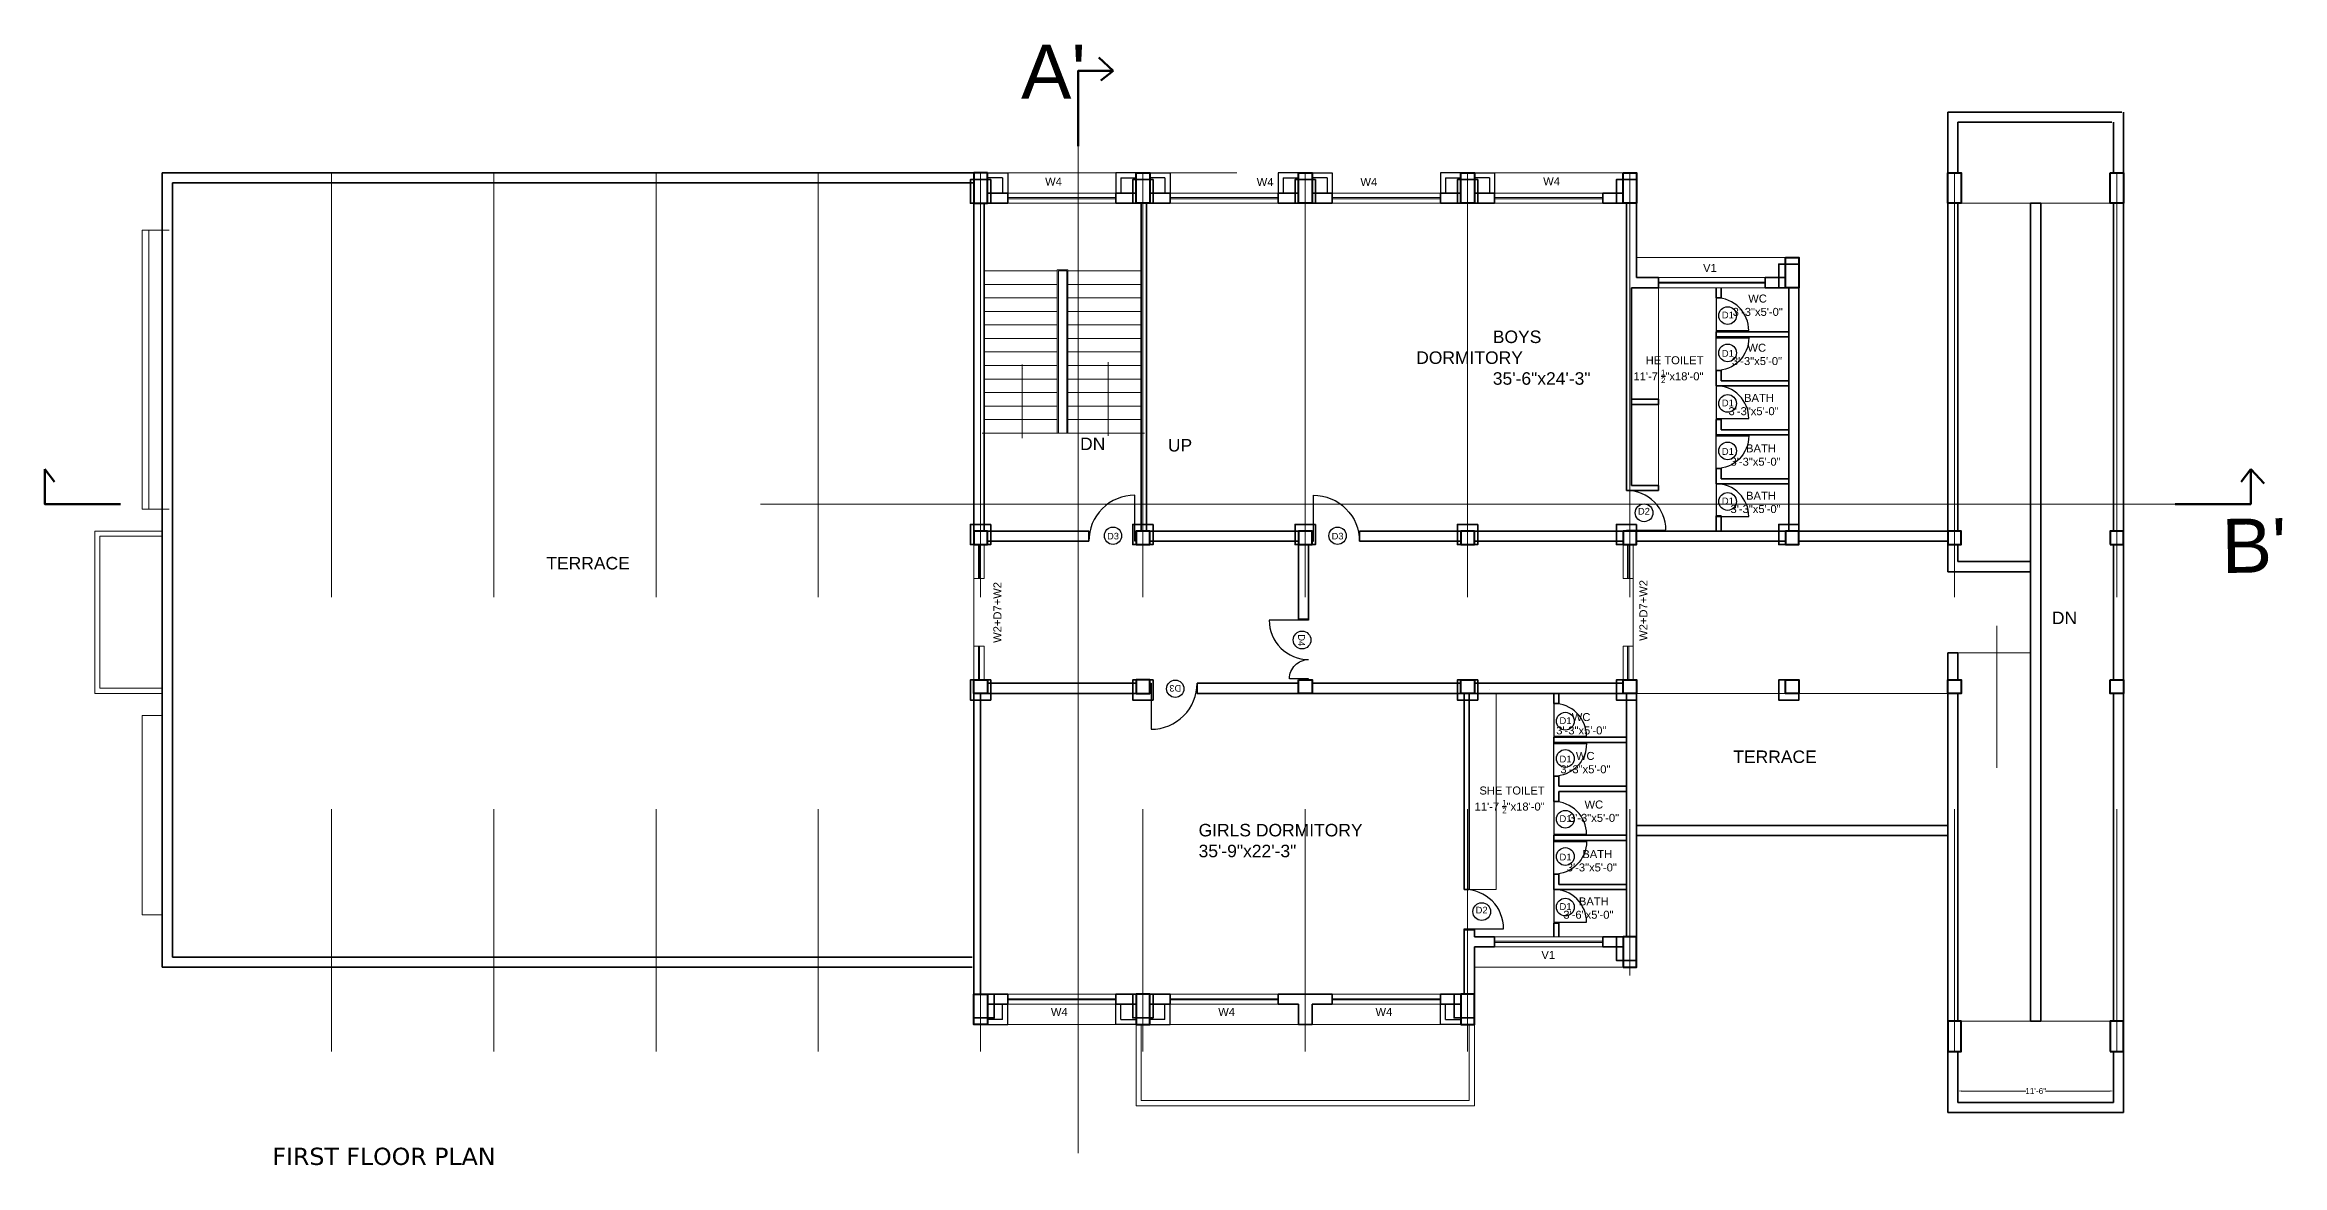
# Model space of a CAD drawing. Header units: feet. Extents: x 15113 to 123217, y -97269 to -8247.
# Drawn here: x 27893 to 29878, y -44421 to -43426 of the extents above; entities that cross this region are included whole.
import ezdxf

# ---------------------------------------------------------------- set-up
doc = ezdxf.new("R2010")
doc.units = ezdxf.units.FT
doc.header["$LTSCALE"] = 50.2
doc.header["$MEASUREMENT"] = 0
doc.header["$PDMODE"] = 3
doc.linetypes.add('1', pattern=[0])
doc.linetypes.add('DASHED', pattern=[0.75, 0.5, -0.25])
doc.layers.get('0').update_dxf_attribs({"lineweight": 35})
for name, color, linetype in [('C-ANNO-TABL-PATT', 7, 'Continuous'), ('drg seal txt', 7, 'Continuous'), ('Text', 164, 'Continuous'), ('Work', 250, 'Continuous')]:
    doc.layers.add(name, color=color, linetype=linetype)
for name, color, linetype, lineweight in [('column', 6, 'Continuous', 40), ('door', 42, 'Continuous', 25), ('Str Column', 50, 'Continuous', 35), ('WALL', 1, '1', 30)]:
    doc.layers.add(name, color=color, linetype=linetype, lineweight=lineweight)
doc.styles.add('5.2 INCH', font='arial.ttf', dxfattribs={"height": 5.2})
doc.styles.add('7.1 INCH', font='arial.ttf', dxfattribs={"height": 7.1})
doc.styles.get("Standard").update_dxf_attribs({"font": 'arial.ttf'})
doc.dimstyles.new('2.2 INCH', dxfattribs={"dimscale": 0, "dimtxt": 5.2, "dimasz": 3.1, "dimexe": 0.18, "dimexo": 1.063, "dimgap": 0.09, "dimtad": 0, "dimdec": 0, "dimzin": 0, "dimdsep": 46, "dimlunit": 4, "dimtxsty": '5.2 INCH', "dimcen": 0, "dimclrd": 230, "dimclre": 230, "dimclrt": 164, "dimadec": 0, "dimazin": 0, "dimtfac": 1, "dimtdec": 0, "dimtofl": 0, "dimtmove": 0, "dimatfit": 3, "dimfxl": 0.5, "dimtolj": 1, "dimtzin": 0, "dimlwd": 15, "dimlwe": 15, "dimarcsym": 0})
doc.dimstyles.new('7.1INCH', dxfattribs={"dimtxt": 7.1, "dimasz": 3.5, "dimexe": 0, "dimexo": 0.2, "dimtad": 0, "dimlunit": 3, "dimtxsty": '7.1 INCH', "dimblk": 'ARCHTICK', "dimcen": 2.5, "dimclrd": 230, "dimclre": 230, "dimclrt": 164, "dimadec": 0, "dimazin": 0, "dimtfac": 1, "dimtmove": 0, "dimatfit": 3, "dimfxl": 1, "dimlwd": 9, "dimlwe": 18, "dimarcsym": 0})

# ---------------------------------------------------------------- blocks, each defined once
blk = doc.blocks.new('_ArchTick')
at = {"color": 0, "linetype": 'ByBlock', "const_width": 0.15}
blk.add_lwpolyline([(-0.5, -0.5), (0.5, 0.5)], dxfattribs=at)
blk = doc.blocks.new('*D505')
at = {"layer": 'Defpoints', "color": 0, "transparency": 16777216}
for p in [(29590.7, -44365.2), (29728.7, -44355.1), (29728.7, -44365.2)]:
    blk.add_point(p, dxfattribs=at)
at = {"layer": 'WALL', "color": 230, "lineweight": 15, "transparency": 16777216}
for p, q in [((29590.7, -44364.1), (29590.7, -44354.9)), ((29593.8, -44355.1), (29650.9, -44355.1)), ((29725.6, -44355.1), (29668.5, -44355.1)), ((29728.7, -44364.1), (29728.7, -44354.9))]:
    blk.add_line(p, q, dxfattribs=at)
at = {"layer": 'WALL', "color": 230, "transparency": 16777216}
for points in [[(29593.8, -44354.6), (29593.8, -44355.6), (29590.7, -44355.1)], [(29725.6, -44354.6), (29725.6, -44355.6), (29728.7, -44355.1)]]:
    blk.add_solid(points, dxfattribs=at)
at = {"layer": 'WALL', "color": 164, "transparency": 16777216, "insert": (29659.7, -44355.1), "char_height": 5.2, "attachment_point": 5, "style": '5.2 INCH'}
blk.add_mtext('\\A1;11\'-6"', dxfattribs=at)

msp = doc.modelspace()

# ---------------------------------------------------------------- linework, layer by layer
at = {"color": 1}
for p, q in [((29581.70081, -43486.16743), (29581.70081, -43894.16743)), ((29581.70081, -43486.16743), (29736.20081, -43486.16743)), ((29737.70081, -43486.16743), (29737.70081, -44374.16743)), ((29590.70081, -43495.16743), (29590.70081, -43540.16743)), ((29590.70081, -43495.16743), (29727.20081, -43495.16743)), ((29728.70081, -43495.16743), (29728.70081, -43540.16743)), ((28717.70081, -43540.16743), (27997.70081, -43540.16743)), ((27997.70081, -43540.16743), (27997.70081, -44245.16743)), ((28717.70081, -43549.16743), (28006.70081, -43549.16743)), ((28006.70081, -43549.16743), (28006.70081, -44236.16743)), ((28717.70081, -43558.16743), (28717.70081, -43858.16743)), ((28726.70081, -43567.16743), (28726.70081, -43858.16743)), ((28747.70081, -43567.16743), (28726.70081, -43567.16743)), ((28747.70081, -43558.16743), (28729.70081, -43558.16743)), ((28747.70081, -43558.16743), (28747.70081, -43567.16743)), ((28861.70081, -43558.16743), (28843.70081, -43558.16743)), ((28843.70081, -43558.16743), (28843.70081, -43567.16743)), ((28861.70081, -43567.16743), (28843.70081, -43567.16743)), ((28866.20081, -43567.16743), (28866.20081, -43858.16743)), ((28870.70081, -43567.16743), (28870.70081, -43858.16743)), ((28873.70081, -43558.16743), (28891.70081, -43558.16743)), ((28873.70081, -43567.16743), (28891.70081, -43567.16743)), ((28891.70081, -43558.16743), (28891.70081, -43567.16743)), ((28987.70081, -43558.16743), (29005.70081, -43558.16743)), ((28987.70081, -43558.16743), (28987.70081, -43567.16743)), ((28987.70081, -43567.16743), (29005.70081, -43567.16743)), ((29035.70081, -43558.16743), (29017.70081, -43558.16743)), ((29035.70081, -43567.16743), (29017.70081, -43567.16743)), ((29035.70081, -43558.16743), (29035.70081, -43567.16743)), ((29149.70081, -43558.16743), (29131.70081, -43558.16743)), ((29131.70081, -43558.16743), (29131.70081, -43567.16743)), ((29149.70081, -43567.16743), (29131.70081, -43567.16743)), ((29161.70081, -43558.16743), (29179.70081, -43558.16743)), ((29161.70081, -43567.16743), (29179.70081, -43567.16743)), ((29179.70081, -43558.16743), (29179.70081, -43567.16743)), ((29275.70081, -43558.16743), (29293.70081, -43558.16743)), ((29275.70081, -43558.16743), (29275.70081, -43567.16743)), ((29275.70081, -43567.16743), (29293.70081, -43567.16743)), ((29296.70081, -43567.16743), (29296.70081, -43822.16743)), ((29305.70081, -43567.16743), (29305.70081, -43633.16743)), ((29590.70081, -43567.16743), (29590.70081, -43858.16743)), ((29655.20081, -43567.16743), (29655.20081, -44293.16743)), ((29655.20081, -43567.16743), (29664.20081, -43567.16743)), ((29663.45081, -43567.16743), (29663.45081, -43567.16743)), ((29664.20081, -43567.16743), (29664.20081, -44293.16743)), ((29728.70081, -43567.16743), (29728.70081, -43858.16743)), ((29301.20081, -43762.16743), (29301.20081, -43642.16743)), ((29325.20081, -43642.16743), (29301.20081, -43642.16743)), ((29325.20081, -43633.16743), (29305.70081, -43633.16743)), ((29325.20081, -43633.16743), (29325.20081, -43642.16743)), ((29376.20081, -43651.16743), (29376.20081, -43642.16743)), ((29380.70081, -43651.16743), (29376.20081, -43651.16743)), ((29380.70081, -43651.16743), (29380.70081, -43642.16743)), ((29437.70081, -43633.16743), (29419.70081, -43633.16743)), ((29419.70081, -43633.16743), (29419.70081, -43642.16743)), ((29419.70081, -43642.16743), (29437.70081, -43642.16743)), ((29440.70081, -43642.16743), (29440.70081, -43858.16743)), ((29449.70081, -43642.16743), (29449.70081, -43858.16743)), ((29440.70081, -43681.16743), (29376.20081, -43681.16743)), ((29376.20081, -43681.16743), (29376.20081, -43685.66743)), ((29440.70081, -43685.66743), (29376.20081, -43685.66743)), ((29440.70081, -43681.16743), (29422.70081, -43681.16743)), ((29380.70081, -43715.66743), (29376.20081, -43715.66743)), ((29376.20081, -43715.66743), (29376.20081, -43729.16743)), ((29440.70081, -43729.16743), (29376.20081, -43729.16743)), ((29380.70081, -43715.66743), (29380.70081, -43724.66743)), ((29440.70081, -43724.66743), (29380.70081, -43724.66743)), ((29301.20081, -43741.16743), (29325.20081, -43741.16743)), ((29301.20081, -43745.66743), (29325.20081, -43745.66743)), ((29325.20081, -43745.66743), (29325.20081, -43741.16743)), ((29301.20081, -43817.66743), (29301.20081, -43762.16743)), ((29376.20081, -43759.16743), (29376.20081, -43772.66743)), ((29380.70081, -43759.16743), (29376.20081, -43759.16743)), ((29376.20081, -43768.16743), (29376.20081, -43772.66743)), ((29380.70081, -43759.16743), (29380.70081, -43768.16743)), ((29440.70081, -43768.16743), (29380.70081, -43768.16743)), ((29296.70081, -43786.16743), (29296.70081, -43822.16743)), ((29440.70081, -43772.66743), (29376.20081, -43772.66743)), ((29376.20081, -43802.66743), (29376.20081, -43816.16743)), ((29380.70081, -43802.66743), (29376.20081, -43802.66743)), ((29380.70081, -43802.66743), (29380.70081, -43811.66743)), ((29301.20081, -43817.66743), (29325.20081, -43817.66743)), ((29301.20081, -43822.16743), (29325.20081, -43822.16743)), ((29325.20081, -43817.66743), (29325.20081, -43822.16743)), ((29440.70081, -43816.16743), (29376.20081, -43816.16743)), ((29440.70081, -43811.66743), (29380.70081, -43811.66743)), ((29376.20081, -43844.66743), (29376.20081, -43858.16743)), ((29380.70081, -43844.66743), (29376.20081, -43844.66743)), ((29380.70081, -43844.66743), (29380.70081, -43858.16743)), ((28819.64766, -43858.16743), (28729.70081, -43858.16743)), ((28819.64766, -43867.16743), (28729.70081, -43867.16743)), ((29005.70081, -43858.16743), (28873.70081, -43858.16743)), ((29005.70081, -43867.16743), (28873.70081, -43867.16743)), ((29059.75395, -43858.16743), (29149.70081, -43858.16743)), ((29059.75395, -43867.16743), (29149.70081, -43867.16743)), ((29293.70081, -43858.16743), (29161.70081, -43858.16743)), ((29293.70081, -43867.16743), (29161.70081, -43867.16743)), ((29305.70081, -43858.16743), (29365.70081, -43858.16743)), ((29305.70081, -43867.16743), (29437.70081, -43867.16743)), ((29376.20081, -43858.16743), (29365.70081, -43858.16743)), ((29437.70081, -43858.16743), (29376.20081, -43858.16743)), ((29449.70081, -43858.16743), (29521.70081, -43858.16743)), ((29581.70081, -43867.16743), (29449.70081, -43867.16743)), ((29581.70081, -43858.16743), (29521.70081, -43858.16743)), ((29005.70081, -43936.16743), (29005.70081, -43870.16743)), ((29014.70081, -43936.16743), (29014.70081, -43870.16743)), ((29590.70081, -43870.16743), (29590.70081, -43885.16743)), ((29590.70081, -43885.16743), (29655.20081, -43885.16743)), ((29728.70081, -43870.16743), (29728.70081, -43990.16743)), ((29581.70081, -43894.16743), (29581.70081, -43894.16743)), ((29581.70081, -43894.16743), (29590.70081, -43894.16743)), ((29590.70081, -43894.16743), (29655.20081, -43894.16743)), ((29581.70081, -43966.16743), (29581.70081, -44374.16743)), ((29581.70081, -43966.16743), (29590.70081, -43966.16743)), ((29590.70081, -43966.16743), (29590.70081, -43990.16743)), ((28717.70081, -44002.16743), (28717.70081, -44269.16743)), ((28723.70081, -44002.16743), (28723.70081, -44269.16743)), ((28729.70081, -43993.16743), (28861.70081, -43993.16743)), ((28729.70081, -44002.16743), (28863.20081, -44002.16743)), ((28870.70081, -44002.16743), (28864.70081, -44002.16743)), ((28870.70081, -44002.16743), (28864.70081, -44002.16743)), ((29005.70081, -43993.16743), (28915.70081, -43993.16743)), ((29005.70081, -44002.16743), (28915.70081, -44002.16743)), ((29017.70081, -43993.16743), (29149.70081, -43993.16743)), ((29017.70081, -44002.16743), (29151.20081, -44002.16743)), ((29152.70081, -44176.16743), (29152.70081, -44002.16743)), ((29157.20081, -44176.16743), (29157.20081, -44002.16743)), ((29293.70081, -43993.16743), (29161.70081, -43993.16743)), ((29293.70081, -44002.16743), (29161.70081, -44002.16743)), ((29293.70081, -43993.16743), (29220.20081, -43993.16743)), ((29293.70081, -44002.16743), (29224.70081, -44002.16743)), ((29232.20081, -44002.16743), (29232.20081, -44011.16743)), ((29236.70081, -44002.16743), (29236.70081, -44011.16743)), ((29296.70081, -44002.16743), (29296.70081, -44075.66743)), ((29296.70081, -44002.16743), (29296.70081, -44075.66743)), ((29296.70081, -44002.16743), (29296.70081, -44075.66743)), ((29296.70081, -44002.16743), (29296.70081, -44075.66743)), ((29296.70081, -44002.16743), (29296.70081, -44075.66743)), ((29296.70081, -44002.16743), (29296.70081, -44075.66743)), ((29296.70081, -44002.16743), (29296.70081, -44075.66743)), ((29296.70081, -44002.16743), (29296.70081, -44075.66743)), ((29305.70081, -44002.16743), (29305.70081, -44218.16743)), ((29590.70081, -44002.16743), (29590.70081, -44293.16743)), ((29728.70081, -44002.16743), (29728.70081, -44293.16743)), ((29236.70081, -44011.16743), (29232.20081, -44011.16743)), ((29232.20081, -44041.16743), (29232.20081, -44045.66743)), ((29296.70081, -44041.16743), (29232.20081, -44041.16743)), ((29296.70081, -44045.66743), (29232.20081, -44045.66743)), ((29232.20081, -44075.66743), (29232.20081, -44098.16743)), ((29236.70081, -44075.66743), (29232.20081, -44075.66743)), ((29236.70081, -44075.66743), (29236.70081, -44084.66743)), ((29296.70081, -44084.66743), (29236.70081, -44084.66743)), ((29296.70081, -44075.66743), (29296.70081, -44176.16743)), ((29296.70081, -44080.16743), (29296.70081, -44140.16743)), ((29236.70081, -44098.16743), (29232.20081, -44098.16743)), ((29236.70081, -44089.16743), (29236.70081, -44098.16743)), ((29296.70081, -44089.16743), (29236.70081, -44089.16743)), ((29305.70081, -44098.16743), (29305.70081, -44245.16743)), ((29305.70081, -44098.16743), (29305.70081, -44245.16743)), ((29305.70081, -44098.16743), (29305.70081, -44245.16743)), ((29305.70081, -44119.3926), (29581.70081, -44119.3926)), ((29232.20081, -44128.16743), (29232.20081, -44132.66743)), ((29296.70081, -44128.16743), (29232.20081, -44128.16743)), ((29296.70081, -44132.66743), (29232.20081, -44132.66743)), ((29296.70615, -44144.66743), (29296.70081, -44218.16743)), ((29305.70081, -44128.3926), (29581.70081, -44128.3926)), ((29232.20081, -44162.66743), (29232.20081, -44176.16743)), ((29236.70081, -44162.66743), (29232.20081, -44162.66743)), ((29236.70081, -44162.66743), (29236.70081, -44171.66743)), ((29157.20081, -44176.16743), (29152.70081, -44176.16743)), ((29296.70081, -44176.16743), (29232.20081, -44176.16743)), ((29296.70081, -44171.66743), (29236.70081, -44171.66743)), ((29232.20081, -44206.16743), (29232.20081, -44218.16743)), ((29236.70081, -44206.16743), (29232.20081, -44206.16743)), ((29236.70081, -44206.16743), (29236.70081, -44218.16743)), ((29161.70081, -44212.16743), (29152.70081, -44212.16743)), ((29152.70081, -44212.16743), (29152.70081, -44269.16743)), ((29161.70081, -44212.16743), (29161.70081, -44218.16743)), ((29161.70081, -44218.16743), (29179.70081, -44218.16743)), ((29179.70081, -44227.16743), (29179.70081, -44218.16743)), ((29275.70081, -44218.16743), (29293.70081, -44218.16743)), ((29275.70081, -44227.16743), (29275.70081, -44218.16743)), ((27997.70081, -44245.16743), (28572.20081, -44245.16743)), ((28006.70081, -44236.16743), (28581.20081, -44236.16743)), ((28570.70081, -44245.16743), (28716.20081, -44245.17822)), ((28716.20081, -44245.17822), (28570.70081, -44245.16743)), ((28716.20081, -44236.16743), (28579.70081, -44236.16743)), ((29161.70081, -44227.16743), (29179.70081, -44227.16743)), ((29161.70081, -44269.16743), (29161.70081, -44227.16743)), ((29275.70081, -44227.16743), (29293.70081, -44227.16743)), ((28747.70081, -44269.16743), (28729.70081, -44269.16743)), ((28747.70081, -44278.16743), (28729.70081, -44278.16743)), ((28747.70081, -44278.16743), (28747.70081, -44269.16743)), ((28861.70081, -44269.16743), (28843.70081, -44269.16743)), ((28843.70081, -44278.16743), (28843.70081, -44269.16743)), ((28861.70081, -44278.16743), (28843.70081, -44278.16743)), ((28861.70081, -44278.16743), (28861.70081, -44293.16743)), ((28873.70081, -44269.16743), (28891.70081, -44269.16743)), ((28873.70081, -44278.16743), (28891.70081, -44278.16743)), ((28891.70081, -44278.16743), (28891.70081, -44269.16743)), ((28987.70081, -44269.16743), (29005.70081, -44269.16743)), ((28987.70081, -44278.16743), (28987.70081, -44269.16743)), ((28987.70081, -44278.16743), (29005.70081, -44278.16743)), ((29035.70081, -44269.16743), (29017.70081, -44269.16743)), ((29035.70081, -44278.16743), (29017.70081, -44278.16743)), ((29035.70081, -44278.16743), (29035.70081, -44269.16743)), ((29149.70081, -44269.16743), (29131.70081, -44269.16743)), ((29131.70081, -44278.16743), (29131.70081, -44269.16743)), ((29149.70081, -44278.16743), (29131.70081, -44278.16743)), ((29655.20081, -44293.16743), (29664.20081, -44293.16743)), ((29590.70081, -44320.16743), (29590.70081, -44365.16743)), ((29728.70081, -44320.16743), (29728.70081, -44365.16743)), ((29590.70081, -44365.16743), (29728.70081, -44365.16743)), ((29581.70081, -44374.16743), (29737.70081, -44374.16743))]:
    msp.add_line(p, q, dxfattribs=at)
at = {"color": 230, "linetype": 'DASHED', "lineweight": 18, "ltscale": 15}
for p, q in [((28009.70081, -43540.16743), (29293.70081, -43540.16743)), ((28147.70081, -43540.16743), (28147.70081, -44320.16743)), ((28291.70081, -43540.16743), (28291.70081, -44320.16743)), ((28435.70081, -43540.16743), (28435.70081, -44269.16743)), ((28579.70081, -43540.16743), (28579.70081, -44320.16743)), ((28723.70081, -43540.16743), (28723.70081, -44320.16743)), ((28723.70081, -43540.16743), (28723.70081, -44320.16743)), ((28729.70081, -43540.16743), (28861.70081, -43540.16743)), ((28867.70081, -43540.16743), (28867.70081, -44320.16743)), ((29011.70081, -43540.16743), (29011.70081, -44320.16743)), ((29155.70081, -43540.16743), (29155.70081, -44320.16743)), ((29299.70081, -43540.16743), (29299.70081, -44252.48488)), ((29587.70081, -43540.16743), (29587.70081, -44320.16743)), ((29731.70081, -43540.16743), (29731.70081, -44320.16743)), ((29437.70081, -43615.16743), (29305.70081, -43615.16743)), ((29305.70081, -44002.16743), (29581.70081, -44002.16743)), ((28435.70081, -44245.16743), (28435.70081, -44320.16743)), ((29293.70081, -44245.16743), (29161.70081, -44245.16743)), ((28729.70081, -44296.16743), (28861.70081, -44296.16743)), ((29005.70081, -44296.16743), (28873.70081, -44296.16743)), ((29017.70081, -44296.16743), (29149.70081, -44296.16743))]:
    msp.add_line(p, q, dxfattribs=at)
at = {"color": 5, "lineweight": 18}
for p, q in [((28843.70081, -43558.16743), (28747.70081, -43558.16743)), ((28843.70081, -43562.16743), (28747.70081, -43562.16743)), ((28843.70081, -43563.16743), (28747.70081, -43563.16743)), ((28843.70081, -43567.16743), (28747.70081, -43567.16743)), ((28891.70081, -43558.16743), (28987.70081, -43558.16743)), ((28891.70081, -43562.16743), (28987.70081, -43562.16743)), ((28891.70081, -43563.16743), (28987.70081, -43563.16743)), ((28891.70081, -43567.16743), (28987.70081, -43567.16743)), ((29131.70081, -43558.16743), (29035.70081, -43558.16743)), ((29131.70081, -43562.16743), (29035.70081, -43562.16743)), ((29131.70081, -43563.16743), (29035.70081, -43563.16743)), ((29131.70081, -43567.16743), (29035.70081, -43567.16743)), ((29179.70081, -43558.16743), (29275.70081, -43558.16743)), ((29179.70081, -43562.16743), (29275.70081, -43562.16743)), ((29179.70081, -43563.16743), (29275.70081, -43563.16743)), ((29179.70081, -43567.16743), (29275.70081, -43567.16743)), ((29275.70081, -43558.16743), (29275.70081, -43567.16743)), ((29275.70081, -43558.16743), (29275.70081, -43558.16743)), ((29419.70081, -43633.16743), (29325.20081, -43633.16743)), ((29419.70081, -43637.16743), (29325.20081, -43637.16743)), ((29419.70081, -43638.16743), (29325.20081, -43638.16743)), ((29325.20081, -43741.16743), (29325.20081, -43642.16743)), ((29419.70081, -43642.16743), (29325.20081, -43642.16743)), ((29325.20081, -43817.66743), (29325.20081, -43745.66743)), ((28717.69458, -43900.16743), (28717.69458, -43870.16743)), ((28721.69458, -43900.16743), (28721.69458, -43870.16743)), ((28722.69458, -43900.16556), (28722.69458, -43870.16743)), ((28726.69458, -43900.16556), (28726.69458, -43870.16743)), ((29293.69458, -43900.16743), (29293.69458, -43870.16743)), ((29297.69458, -43900.16743), (29297.69458, -43870.16743)), ((29298.69458, -43900.16556), (29298.69458, -43870.16743)), ((29302.69458, -43900.16556), (29302.69458, -43870.16743)), ((28717.69769, -43960.16743), (28717.68524, -43900.16743)), ((28717.69458, -43900.16743), (28726.69458, -43900.16556)), ((29293.69458, -43900.16743), (29302.69458, -43900.16556)), ((29302.70703, -43960.16743), (29302.69458, -43900.16743)), ((28717.70081, -43990.16743), (28717.69769, -43960.16743)), ((28717.70703, -43960.16743), (28726.70703, -43960.16556)), ((28721.70081, -43990.1666), (28721.69769, -43960.1666)), ((28722.70703, -43960.16556), (28722.70703, -43990.16743)), ((28726.70703, -43960.16556), (28726.70703, -43990.16743)), ((29293.70081, -43990.16743), (29293.69769, -43960.16743)), ((29293.70703, -43960.16743), (29302.70703, -43960.16556)), ((29297.70081, -43990.1666), (29297.69769, -43960.1666)), ((29298.70703, -43960.16556), (29298.70703, -43990.16743)), ((29302.70703, -43960.16556), (29302.70703, -43990.16743)), ((29181.20081, -44176.16743), (29181.20081, -44002.16743)), ((29157.20081, -44176.16743), (29181.20081, -44176.16743)), ((29179.70081, -44218.16743), (29275.70081, -44218.16743)), ((29179.70081, -44222.16743), (29275.70081, -44222.16743)), ((29179.70081, -44223.16743), (29275.70081, -44223.16743)), ((29179.70081, -44227.16743), (29275.70081, -44227.16743)), ((28843.70081, -44269.16743), (28747.70081, -44269.16743)), ((28843.70081, -44273.16743), (28747.70081, -44273.16743)), ((28843.70081, -44274.16743), (28747.70081, -44274.16743)), ((28843.70081, -44278.16743), (28747.70081, -44278.16743)), ((28891.70081, -44269.16743), (28987.70081, -44269.16743)), ((28891.70081, -44273.16743), (28987.70081, -44273.16743)), ((28891.70081, -44274.16743), (28987.70081, -44274.16743)), ((28891.70081, -44278.16743), (28987.70081, -44278.16743)), ((29131.70081, -44269.16743), (29035.70081, -44269.16743)), ((29131.70081, -44273.16743), (29035.70081, -44273.16743)), ((29131.70081, -44274.16743), (29035.70081, -44274.16743)), ((29131.70081, -44278.16743), (29035.70081, -44278.16743)), ((28861.70081, -44296.15664), (28861.70081, -44368.15664)), ((28866.20081, -44296.15664), (28866.20081, -44363.65664)), ((29157.20081, -44296.16743), (29157.20081, -44363.65664)), ((29161.70081, -44296.16743), (29161.70081, -44368.15664)), ((28866.20081, -44363.65664), (29157.20081, -44363.65664)), ((28861.70081, -44368.15664), (29161.70081, -44368.15664))]:
    msp.add_line(p, q, dxfattribs=at)
at = {"color": 1, "lineweight": 18}
for p, q in [((29591.45081, -43567.16743), (29727.95081, -43567.16743)), ((29590.70081, -43966.16743), (29654.45081, -43966.16743)), ((29591.45081, -44293.16743), (29727.95081, -44293.16743)), ((29591.45081, -44293.16743), (29655.20081, -44293.16743))]:
    msp.add_line(p, q, dxfattribs=at)
at = {"color": 24, "lineweight": 18}
for p, q in [((28726.70081, -43627.16743), (28791.70081, -43627.16743)), ((28726.70081, -43627.16743), (28791.70081, -43627.16743)), ((28726.70081, -43627.16743), (28791.70081, -43627.16743)), ((28726.70081, -43627.16743), (28791.70081, -43627.16743)), ((28791.70081, -43771.16743), (28791.70081, -43626.16743)), ((28791.70081, -43771.16743), (28791.70081, -43626.16743)), ((28791.70081, -43771.16743), (28791.70081, -43626.16743)), ((28791.70081, -43771.16743), (28791.70081, -43626.16743)), ((28791.70081, -43626.16743), (28801.20081, -43626.16743)), ((28792.70081, -43771.16743), (28792.70081, -43627.16743)), ((28792.70081, -43771.16743), (28792.70081, -43627.16743)), ((28792.70081, -43771.16743), (28792.70081, -43627.16743)), ((28792.70081, -43771.16743), (28792.70081, -43627.16743)), ((28792.70081, -43627.16743), (28800.20081, -43627.16743)), ((28800.20081, -43759.16743), (28800.20081, -43627.16743)), ((28800.20081, -43759.16743), (28800.20081, -43627.16743)), ((28800.20081, -43759.16743), (28800.20081, -43627.16743)), ((28800.20081, -43771.16743), (28800.20081, -43627.16743)), ((28801.20081, -43759.16743), (28801.20081, -43626.16743)), ((28801.20081, -43759.16743), (28801.20081, -43626.16743)), ((28801.20081, -43759.16743), (28801.20081, -43626.16743)), ((28801.20081, -43771.16743), (28801.20081, -43626.16743)), ((28801.20081, -43627.16743), (28866.20081, -43627.16743)), ((28801.20081, -43627.16743), (28866.20081, -43627.16743)), ((28801.20081, -43627.16743), (28866.20081, -43627.16743)), ((28801.20081, -43627.16743), (28866.20081, -43627.16743)), ((28726.70081, -43639.16743), (28791.70081, -43639.16743)), ((28726.70081, -43639.16743), (28791.70081, -43639.16743)), ((28726.70081, -43639.16743), (28791.70081, -43639.16743)), ((28726.70081, -43639.16743), (28791.70081, -43639.16743)), ((28726.70081, -43651.16743), (28791.70081, -43651.16743)), ((28726.70081, -43651.16743), (28791.70081, -43651.16743)), ((28726.70081, -43651.16743), (28791.70081, -43651.16743)), ((28726.70081, -43651.16743), (28791.70081, -43651.16743)), ((28801.20081, -43639.16743), (28866.20081, -43639.16743)), ((28801.20081, -43639.16743), (28866.20081, -43639.16743)), ((28801.20081, -43639.16743), (28866.20081, -43639.16743)), ((28801.20081, -43639.16743), (28866.20081, -43639.16743)), ((28801.20081, -43651.16743), (28866.20081, -43651.16743)), ((28801.20081, -43651.16743), (28866.20081, -43651.16743)), ((28801.20081, -43651.16743), (28866.20081, -43651.16743)), ((28801.20081, -43651.16743), (28866.20081, -43651.16743)), ((28726.70081, -43663.16743), (28791.70081, -43663.16743)), ((28726.70081, -43663.16743), (28791.70081, -43663.16743)), ((28726.70081, -43663.16743), (28791.70081, -43663.16743)), ((28726.70081, -43663.16743), (28791.70081, -43663.16743)), ((28801.20081, -43663.16743), (28866.20081, -43663.16743)), ((28801.20081, -43663.16743), (28866.20081, -43663.16743)), ((28801.20081, -43663.16743), (28866.20081, -43663.16743)), ((28801.20081, -43663.16743), (28866.20081, -43663.16743)), ((28726.70081, -43675.16743), (28791.70081, -43675.16743)), ((28726.70081, -43675.16743), (28791.70081, -43675.16743)), ((28726.70081, -43675.16743), (28791.70081, -43675.16743)), ((28726.70081, -43675.16743), (28791.70081, -43675.16743)), ((28726.70081, -43687.16743), (28791.70081, -43687.16743)), ((28726.70081, -43687.16743), (28791.70081, -43687.16743)), ((28726.70081, -43687.16743), (28791.70081, -43687.16743)), ((28726.70081, -43687.16743), (28791.70081, -43687.16743)), ((28801.20081, -43675.16743), (28866.20081, -43675.16743)), ((28801.20081, -43675.16743), (28866.20081, -43675.16743)), ((28801.20081, -43675.16743), (28866.20081, -43675.16743)), ((28801.20081, -43675.16743), (28866.20081, -43675.16743)), ((28801.20081, -43687.16743), (28866.20081, -43687.16743)), ((28801.20081, -43687.16743), (28866.20081, -43687.16743)), ((28801.20081, -43687.16743), (28866.20081, -43687.16743)), ((28801.20081, -43687.16743), (28866.20081, -43687.16743)), ((28726.70081, -43699.16743), (28791.70081, -43699.16743)), ((28726.70081, -43699.16743), (28791.70081, -43699.16743)), ((28726.70081, -43699.16743), (28791.70081, -43699.16743)), ((28726.70081, -43699.16743), (28791.70081, -43699.16743)), ((28801.20081, -43699.16743), (28866.20081, -43699.16743)), ((28801.20081, -43699.16743), (28866.20081, -43699.16743)), ((28801.20081, -43699.16743), (28866.20081, -43699.16743)), ((28801.20081, -43699.16743), (28866.20081, -43699.16743)), ((28726.70081, -43711.16743), (28791.70081, -43711.16743)), ((28726.70081, -43711.16743), (28791.70081, -43711.16743)), ((28726.70081, -43711.16743), (28791.70081, -43711.16743)), ((28726.70081, -43711.16743), (28791.70081, -43711.16743)), ((28726.70081, -43723.16743), (28791.70081, -43723.16743)), ((28726.70081, -43723.16743), (28791.70081, -43723.16743)), ((28726.70081, -43723.16743), (28791.70081, -43723.16743)), ((28726.70081, -43723.16743), (28791.70081, -43723.16743)), ((28801.20081, -43711.16743), (28866.20081, -43711.16743)), ((28801.20081, -43711.16743), (28866.20081, -43711.16743)), ((28801.20081, -43711.16743), (28866.20081, -43711.16743)), ((28801.20081, -43711.16743), (28866.20081, -43711.16743)), ((28801.20081, -43723.16743), (28866.20081, -43723.16743)), ((28801.20081, -43723.16743), (28866.20081, -43723.16743)), ((28801.20081, -43723.16743), (28866.20081, -43723.16743)), ((28801.20081, -43723.16743), (28866.20081, -43723.16743)), ((28726.70081, -43735.16743), (28791.70081, -43735.16743)), ((28726.70081, -43735.16743), (28791.70081, -43735.16743)), ((28726.70081, -43735.16743), (28791.70081, -43735.16743)), ((28726.70081, -43735.16743), (28791.70081, -43735.16743)), ((28726.70081, -43747.16743), (28791.70081, -43747.16743)), ((28726.70081, -43747.16743), (28791.70081, -43747.16743)), ((28726.70081, -43747.16743), (28791.70081, -43747.16743)), ((28726.70081, -43747.16743), (28791.70081, -43747.16743)), ((28801.20081, -43735.16743), (28866.20081, -43735.16743)), ((28801.20081, -43735.16743), (28866.20081, -43735.16743)), ((28801.20081, -43735.16743), (28866.20081, -43735.16743)), ((28801.20081, -43735.16743), (28866.20081, -43735.16743)), ((28801.20081, -43747.16743), (28866.20081, -43747.16743)), ((28801.20081, -43747.16743), (28866.20081, -43747.16743)), ((28801.20081, -43747.16743), (28866.20081, -43747.16743)), ((28801.20081, -43747.16743), (28866.20081, -43747.16743)), ((28791.70081, -43759.16743), (28726.70081, -43759.16743)), ((28791.70081, -43759.16743), (28726.70081, -43759.16743)), ((28791.70081, -43759.16743), (28726.70081, -43759.16743)), ((28791.70081, -43759.16743), (28726.70081, -43759.16743)), ((28801.20081, -43759.16743), (28866.20081, -43759.16743)), ((28801.20081, -43759.16743), (28866.20081, -43759.16743)), ((28801.20081, -43759.16743), (28866.20081, -43759.16743)), ((28801.20081, -43759.16743), (28866.20081, -43759.16743)), ((28725.20081, -43771.16743), (28869.20081, -43771.16743)), ((28725.20081, -43771.16743), (28869.20081, -43771.16743)), ((28725.20081, -43771.16743), (28869.20081, -43771.16743)), ((28725.20081, -43771.16743), (28869.20081, -43771.16743)), ((27997.70081, -43858.16743), (27937.70081, -43858.16743)), ((27937.70081, -43858.16743), (27937.70081, -44002.16743)), ((27997.70081, -43862.66743), (27942.20081, -43862.66743)), ((27942.20081, -43862.66743), (27942.20081, -43997.66743)), ((28717.70081, -43870.16743), (28717.70081, -43990.16743)), ((27997.70081, -44002.16743), (27937.70081, -44002.16743)), ((27997.70081, -43997.66743), (27942.20081, -43997.66743))]:
    msp.add_line(p, q, dxfattribs=at)
msp.add_line((29175.20081, -43999.16743), (29175.20081, -43999.16743))
msp.add_line((29175.20081, -43999.16743), (29175.20081, -43999.16743))
at = {"lineweight": 70, "flags": 128}
for points in [[(28841.35801, -43449.50484), (28810.36906, -43449.50484), (28810.36906, -43516.57558)], [(28841.35801, -43449.50484), (28828.59113, -43437.73489)], [(28841.35801, -43449.50484), (28830.21065, -43458.12677)], [(27893.39972, -43803.14396), (27893.39972, -43834.13291), (27960.47046, -43834.13291)], [(27893.39972, -43803.14396), (27902.02165, -43814.29132)], [(29850.55674, -43803.14396), (29850.55674, -43834.13291), (29783.486, -43834.13291)], [(29850.55674, -43803.14396), (29841.93481, -43814.29132)], [(29850.55674, -43803.14396), (29862.32669, -43815.91083)]]:
    msp.add_lwpolyline(points, dxfattribs=at)
at = {"color": 230, "linetype": 'DASHED', "lineweight": 18, "ltscale": 15}
for points in [[(27997.70081, -43838.66743), (27979.70081, -43838.66743), (27979.70081, -43591.16743), (27997.70081, -43591.16743)], [(28003.70081, -43838.66743), (27985.70081, -43838.66743), (27985.70081, -43591.16743), (28003.70081, -43591.16743)], [(28003.70081, -43838.66743), (27985.70081, -43838.66743), (27985.70081, -43591.16743), (28003.70081, -43591.16743)], [(28003.70081, -43838.66743), (27985.70081, -43838.66743), (27985.70081, -43591.16743), (28003.70081, -43591.16743)], [(27997.70081, -44021.66743), (27979.70081, -44021.66743), (27979.70081, -44198.66743), (27997.70081, -44198.66743)]]:
    msp.add_lwpolyline(points, dxfattribs=at)
at = {"color": 1}
for points in [[(29301.20081, -43822.16743), (29296.70081, -43822.16743)], [(28819.64766, -43858.16743), (28819.64766, -43867.16743)], [(29059.75395, -43858.16743), (29059.75395, -43867.16743)], [(29005.70081, -43936.16743), (29014.70081, -43936.16743)], [(28915.70081, -44002.16743), (28915.70081, -43993.16743)], [(29017.70081, -44269.16743), (29017.70081, -44269.16743), (29005.70081, -44269.16743)], [(29005.70081, -44278.16743), (29005.70081, -44296.16743), (29017.70081, -44296.16743), (29017.70081, -44278.16743)]]:
    msp.add_lwpolyline(points, dxfattribs=at)
at = {"layer": 'C-ANNO-TABL-PATT', "linetype": 'DASHED', "lineweight": 9, "ltscale": 50}
for p, q in [((28810.36906, -43516.57558), (28810.36906, -44410.3192)), ((29783.486, -43834.13291), (27931.68312, -43834.13291))]:
    msp.add_line(p, q, dxfattribs=at)
at = {"layer": 'column'}
for points in [[(28729.70081, -43540.16743), (28717.70081, -43540.16743), (28717.70081, -43567.16743), (28729.70081, -43567.16743)], [(28861.70081, -43540.16743), (28873.70081, -43540.16743), (28873.70081, -43567.16743), (28861.70081, -43567.16743)], [(28861.70081, -43540.16743), (28873.70081, -43540.16743), (28873.70081, -43567.16743), (28861.70081, -43567.16743)], [(29005.70081, -43540.16743), (29017.70081, -43540.16743), (29017.70081, -43567.16743), (29005.70081, -43567.16743)], [(29149.70081, -43540.16743), (29161.70081, -43540.16743), (29161.70081, -43567.16743), (29149.70081, -43567.16743)], [(29293.70081, -43540.16743), (29305.70081, -43540.16743), (29305.70081, -43567.16743), (29293.70081, -43567.16743)], [(29581.70081, -43540.16743), (29593.70081, -43540.16743), (29593.70081, -43567.16743), (29581.70081, -43567.16743)], [(29725.70081, -43540.16743), (29737.70081, -43540.16743), (29737.70081, -43567.16743), (29725.70081, -43567.16743)], [(29437.70081, -43615.16743), (29449.70081, -43615.16743), (29449.70081, -43642.16743), (29437.70081, -43642.16743)], [(28717.70081, -43870.16743), (28729.70081, -43870.16743), (28729.70081, -43858.16743), (28717.70081, -43858.16743)], [(28861.70081, -43870.16743), (28873.70081, -43870.16743), (28873.70081, -43858.16743), (28861.70081, -43858.16743)], [(29005.70081, -43870.16743), (29017.70081, -43870.16743), (29017.70081, -43858.16743), (29005.70081, -43858.16743)], [(29149.70081, -43870.16743), (29161.70081, -43870.16743), (29161.70081, -43858.16743), (29149.70081, -43858.16743)], [(29293.70081, -43870.16743), (29305.70081, -43870.16743), (29305.70081, -43858.16743), (29293.70081, -43858.16743)], [(29293.70081, -43870.16743), (29305.70081, -43870.16743), (29305.70081, -43858.16743), (29293.70081, -43858.16743)], [(29437.70081, -43870.16743), (29449.70081, -43870.16743), (29449.70081, -43858.16743), (29437.70081, -43858.16743)], [(29581.70081, -43870.16743), (29593.70081, -43870.16743), (29593.70081, -43858.16743), (29581.70081, -43858.16743)], [(29725.70081, -43870.16743), (29737.70081, -43870.16743), (29737.70081, -43858.16743), (29725.70081, -43858.16743)], [(28717.70081, -43990.16743), (28729.70081, -43990.16743), (28729.70081, -44002.16743), (28717.70081, -44002.16743)], [(28873.70081, -43990.16743), (28861.70081, -43990.16743), (28861.70081, -44002.16743), (28873.70081, -44002.16743)], [(28873.70081, -43990.16743), (28861.70081, -43990.16743), (28861.70081, -44002.16743), (28873.70081, -44002.16743)], [(29005.70081, -43990.16743), (29017.70081, -43990.16743), (29017.70081, -44002.16743), (29005.70081, -44002.16743)], [(29149.70081, -43990.16743), (29161.70081, -43990.16743), (29161.70081, -44002.16743), (29149.70081, -44002.16743)], [(29149.70081, -43990.16743), (29161.70081, -43990.16743), (29161.70081, -44002.16743), (29149.70081, -44002.16743)], [(29293.70081, -43990.16743), (29305.70081, -43990.16743), (29305.70081, -44002.16743), (29293.70081, -44002.16743)], [(29293.70081, -43990.16743), (29305.70081, -43990.16743), (29305.70081, -44002.16743), (29293.70081, -44002.16743)], [(29437.70081, -43990.16743), (29449.70081, -43990.16743), (29449.70081, -44002.16743), (29437.70081, -44002.16743)], [(29581.70081, -43990.16743), (29593.70081, -43990.16743), (29593.70081, -44002.16743), (29581.70081, -44002.16743)], [(29725.70081, -43990.16743), (29737.70081, -43990.16743), (29737.70081, -44002.16743), (29725.70081, -44002.16743)], [(29293.70081, -44245.16743), (29305.70081, -44245.16743), (29305.70081, -44218.16743), (29293.70081, -44218.16743)], [(28729.70081, -44296.16743), (28717.70081, -44296.16743), (28717.70081, -44269.16743), (28729.70081, -44269.16743)], [(28861.70081, -44296.16743), (28873.70081, -44296.16743), (28873.70081, -44269.16743), (28861.70081, -44269.16743)], [(29149.70081, -44296.16743), (29161.70081, -44296.16743), (29161.70081, -44269.16743), (29149.70081, -44269.16743)], [(29581.70081, -44320.16743), (29593.70081, -44320.16743), (29593.70081, -44293.16743), (29581.70081, -44293.16743)], [(29725.70081, -44320.16743), (29737.70081, -44320.16743), (29737.70081, -44293.16743), (29725.70081, -44293.16743)]]:
    msp.add_lwpolyline(points, close=True, dxfattribs=at)
at = {"layer": 'door'}
for p, q in [((29376.20596, -43651.16743), (29376.20081, -43681.16743)), ((29376.20081, -43715.66743), (29376.19566, -43685.66743)), ((29376.20596, -43729.16743), (29376.20081, -43759.16743)), ((29376.20596, -43802.66743), (29376.20081, -43772.66743)), ((29376.20596, -43816.16743), (29376.20081, -43846.16743)), ((29232.20596, -44011.16743), (29232.20081, -44041.16743)), ((29232.20081, -44075.66743), (29232.19566, -44045.66743)), ((29232.20596, -44098.16743), (29232.20081, -44128.16743)), ((29232.20596, -44162.66743), (29232.20081, -44132.66743)), ((29232.20596, -44176.16743), (29232.20081, -44206.16743))]:
    msp.add_line(p, q, dxfattribs=at)
for points in [[(29376.20098, -43680.16743), (29405.20098, -43680.17241, 0.4142135624), (29376.20596, -43651.16743, 0.3095801282)], [(29376.19583, -43686.66743), (29405.19583, -43686.66245, -0.4142135624), (29376.20081, -43715.66743, -0.3095801282)], [(29376.20098, -43758.16743), (29405.20098, -43758.17241, 0.4142135624), (29376.20596, -43729.16743, 0.3095801282)], [(29376.20098, -43773.66743), (29405.20098, -43773.66245, -0.4142135624), (29376.20596, -43802.66743, -0.3095801282)], [(28861.70081, -43867.16743), (28860.53266, -43867.16743), (28860.53266, -43826.28243, 0.4142135624), (28819.64766, -43867.16743, 1.0909345881)], [(29017.70081, -43867.16743), (29018.86895, -43867.16743), (29018.86895, -43826.28243, -0.4142135624), (29059.75395, -43867.16743, -1.0909345881)], [(29296.7039, -43858.16743), (29296.70381, -43857.16743), (29331.70381, -43857.16443, 0.4142135624), (29296.70081, -43822.16743, 1.0909345881)], [(29376.20098, -43845.16743), (29405.20098, -43845.17241, 0.4142135624), (29376.20596, -43816.16743, 0.3095801282)], [(29014.70081, -43936.16743), (29014.70081, -43937.16743), (28979.70081, -43937.16743, 0.4142135624), (29014.70081, -43972.16743, 1.0909345881)], [(29014.70081, -43990.16743), (29014.70081, -43989.16743), (28997.70081, -43989.16743, -0.4142135624), (29014.70081, -43972.16743, -1)], [(28873.70081, -43993.16743), (28874.86895, -43993.16743), (28874.86895, -44034.05243, 0.4142135624), (28915.75395, -43993.16743, 1.0909345881)], [(29232.20098, -44040.16743), (29261.20098, -44040.17241, 0.4142135624), (29232.20596, -44011.16743, 0.3095801282)], [(29232.19583, -44046.66743), (29261.19583, -44046.66245, -0.4142135624), (29232.20081, -44075.66743, -0.3095801282)], [(29232.20098, -44127.16743), (29261.20098, -44127.17241, 0.4142135624), (29232.20596, -44098.16743, 0.3095801282)], [(29232.20098, -44133.66743), (29261.20098, -44133.66245, -0.4142135624), (29232.20596, -44162.66743, -0.3095801282)], [(29152.7039, -44212.16743), (29152.70381, -44211.16743), (29187.70381, -44211.16443, 0.4142135624), (29152.70081, -44176.16743, 1.0909345881)], [(29232.20098, -44205.16743), (29261.20098, -44205.17241, 0.4142135624), (29232.20596, -44176.16743, 0.3095801282)]]:
    msp.add_lwpolyline(points, format="xyb", dxfattribs=at)
at = {"layer": 'Str Column'}
for points in [[(28732.70081, -43546.16743), (28732.70081, -43567.16743), (28714.70081, -43567.16743), (28714.70081, -43546.16743)], [(28876.70081, -43546.16743), (28876.70081, -43567.16743), (28858.70081, -43567.16743), (28858.70081, -43546.16743)], [(29020.70081, -43546.16743), (29020.70081, -43567.16743), (29002.70081, -43567.16743), (29002.70081, -43546.16743)], [(29164.70081, -43546.16743), (29164.70081, -43567.16743), (29146.70081, -43567.16743), (29146.70081, -43546.16743)], [(29305.70081, -43546.16743), (29305.70081, -43567.16743), (29287.70081, -43567.16743), (29287.70081, -43546.16743)], [(29449.70081, -43621.16743), (29449.70081, -43642.16743), (29431.70081, -43642.16743), (29431.70081, -43621.16743)], [(28732.70081, -43852.16743), (28732.70081, -43870.16743), (28714.70081, -43870.16743), (28714.70081, -43852.16743)], [(28876.70081, -43852.16743), (28876.70081, -43870.16743), (28858.70081, -43870.16743), (28858.70081, -43852.16743)], [(29020.70081, -43852.16743), (29020.70081, -43870.16743), (29002.70081, -43870.16743), (29002.70081, -43852.16743)], [(29164.70081, -43852.16743), (29164.70081, -43870.16743), (29146.70081, -43870.16743), (29146.70081, -43852.16743)], [(29305.70081, -43852.16743), (29305.70081, -43870.16743), (29287.70081, -43870.16743), (29287.70081, -43852.16743)], [(29449.70081, -43852.16743), (29449.70081, -43870.16743), (29431.70081, -43870.16743), (29431.70081, -43852.16743)], [(28732.70081, -43990.16743), (28732.70081, -44008.16743), (28714.70081, -44008.16743), (28714.70081, -43990.16743)], [(28876.70081, -43990.16743), (28876.70081, -44008.16743), (28858.70081, -44008.16743), (28858.70081, -43990.16743)], [(29164.70081, -43990.16743), (29164.70081, -44008.16743), (29146.70081, -44008.16743), (29146.70081, -43990.16743)], [(29305.70081, -43990.16743), (29305.70081, -44008.16743), (29287.70081, -44008.16743), (29287.70081, -43990.16743)], [(29449.70081, -43990.16743), (29449.70081, -44008.16743), (29431.70081, -44008.16743), (29431.70081, -43990.16743)], [(29305.70081, -44218.16743), (29305.70081, -44239.16743), (29287.70081, -44239.16743), (29287.70081, -44218.16743)], [(28735.70081, -44269.16743), (28735.70081, -44290.16743), (28717.70081, -44290.16743), (28717.70081, -44269.16743)], [(28876.70081, -44269.16743), (28876.70081, -44290.16743), (28858.70081, -44290.16743), (28858.70081, -44269.16743)], [(29161.70081, -44269.16743), (29161.70081, -44290.16743), (29143.70081, -44290.16743), (29143.70081, -44269.16743)]]:
    msp.add_lwpolyline(points, close=True, dxfattribs=at)
at = {"layer": 'WALL', "ltscale": 4}
for p, q in [((28743.20925, -43544.66731), (28729.70081, -43544.66731)), ((28743.20925, -43544.66731), (28743.20876, -43558.16686)), ((28848.19237, -43544.66731), (28848.19285, -43558.16686)), ((28848.19237, -43544.66731), (28861.70081, -43544.66731)), ((28887.20925, -43544.66731), (28873.70081, -43544.66731)), ((28887.20925, -43544.66731), (28887.20876, -43558.16686)), ((28992.19237, -43544.66731), (28992.19285, -43558.16686)), ((28992.19237, -43544.66731), (29005.70081, -43544.66731)), ((29031.20925, -43544.66731), (29017.70081, -43544.66731)), ((29031.20925, -43544.66731), (29031.20876, -43558.16686)), ((29136.19237, -43544.66731), (29136.19285, -43558.16686)), ((29136.19237, -43544.66731), (29149.70081, -43544.66731)), ((29175.20925, -43544.66731), (29161.70081, -43544.66731)), ((29175.20925, -43544.66731), (29175.20876, -43558.16686)), ((28743.20925, -44291.66755), (28743.20876, -44278.168)), ((28848.19237, -44291.66755), (28848.19285, -44278.168)), ((28887.20925, -44291.66755), (28887.20876, -44278.168)), ((29136.19237, -44291.66755), (29136.19285, -44278.168)), ((28743.20925, -44291.66755), (28729.70081, -44291.66755)), ((28848.19237, -44291.66755), (28861.70081, -44291.66755)), ((28887.20925, -44291.66755), (28873.70081, -44291.66755)), ((29136.19237, -44291.66755), (29149.70081, -44291.66755))]:
    msp.add_line(p, q, dxfattribs=at)
for points in [[(28717.70081, -43540.16743), (28717.70081, -43540.16743), (28747.70937, -43540.16743), (28747.70081, -43567.16698)], [(28873.70081, -43540.16743), (28873.70081, -43540.16743), (28843.69224, -43540.16743), (28843.70081, -43567.16698)], [(28861.70081, -43540.16743), (28861.70081, -43540.16743), (28891.70937, -43540.16743), (28891.70081, -43567.16698)], [(29017.70081, -43540.16743), (29017.70081, -43540.16743), (28987.69224, -43540.16743), (28987.70081, -43567.16698)], [(29005.70081, -43540.16743), (29005.70081, -43540.16743), (29035.70937, -43540.16743), (29035.70081, -43567.16698)], [(29161.70081, -43540.16743), (29161.70081, -43540.16743), (29131.69224, -43540.16743), (29131.70081, -43567.16698)], [(29149.70081, -43540.16743), (29149.70081, -43540.16743), (29179.70937, -43540.16743), (29179.70081, -43567.16698)], [(28717.70081, -44296.16743), (28717.70081, -44296.16743), (28747.70937, -44296.16743), (28747.70081, -44269.16788)], [(28873.70081, -44296.16743), (28873.70081, -44296.16743), (28843.69224, -44296.16743), (28843.70081, -44269.16788)], [(28861.70081, -44296.16743), (28861.70081, -44296.16743), (28891.70937, -44296.16743), (28891.70081, -44269.16788)], [(29161.70081, -44296.16743), (29161.70081, -44296.16743), (29131.69224, -44296.16743), (29131.70081, -44269.16788)]]:
    msp.add_lwpolyline(points, dxfattribs=at)
at = {"layer": 'WALL', "color": 0, "ltscale": 4}
for centre, radius in [((29386.42363, -43666.86421, -0.03149), 7.86347), ((29386.41848, -43699.97065, -0.03149), 7.86347), ((29386.42363, -43744.86421, -0.03149), 7.86347), ((29386.42363, -43786.97065, -0.03149), 7.86347), ((29386.42363, -43831.86421, -0.03149), 7.86347), ((29312.28578, -43841.91095, 0.06299), 7.86347), ((28841.14518, -43862.24965), 7.65471), ((29040.37136, -43862.24965), 7.65471), ((29008.85678, -43954.79879), 7.86347), ((28896.37136, -43998.08521), 7.65471), ((29242.42363, -44026.86421, -0.03149), 7.86347), ((29242.41848, -44059.97065, -0.03149), 7.86347), ((29242.42363, -44113.86421, -0.03149), 7.86347), ((29242.42363, -44146.97065, -0.03149), 7.86347), ((29242.42363, -44191.86421, -0.03149), 7.86347), ((29168.28578, -44195.91095, 0.06299), 7.86347)]:
    msp.add_circle(centre, radius, dxfattribs=at)

# ---------------------------------------------------------------- texts
at = {"layer": 'drg seal txt', "insert": (28088.69123, -44405.43512), "char_height": 15.2852164, "width": 2687.8083334, "attachment_point": 1}
msp.add_mtext('{\\fVerdana|b0|i0|c0|p34; FIRST FLOOR PLAN}', dxfattribs=at)
at = {"layer": 'Text', "style": '7.1 INCH'}
for s, insert, char_height, width, attachment_point in [('W4', (28780.91832, -43544.37296), 7.1, 10.7407754, 1), ('W4', (28968.64278, -43544.74227), 7.1, 10.7407754, 1), ('W4', (29060.64278, -43544.74227), 7.1, 10.7407754, 1), ('W4', (29222.77797, -43544.12615), 7.1, 10.7407754, 1), ('V1', (29376.75734, -43621.02786), 7.1, 10.7407754, 3), ('\\pi34.17;WC\\P\\pi20.38;3\'-3"x5\'-0"', (29370.54307, -43648.17991), 7.1, 84.346636, 1), ('\\pi67.98;{\\fArial|b0|i0|c186|p34;BOYS DORMITORY\\P\\pi64.04;}35{\\fArial|b0|i0|c186|p34;\'-6"x24\'-}3{\\fArial|b0|i0|c186|p34;"}', (29110.1007, -43680.14356), 11.09375, 4.0272666, 1), ('\\A1;\\pi22.42;{\\fArial|b0|i0|c186|p34;HE TOILET\\P\\pi20.97;}11{\\fArial|b0|i0|c186|p34;\'-}7 {\\H0.7x;\\S1/2;}"{\\fArial|b0|i0|c186|p34;x}18{\\fArial|b0|i0|c186|p34;\'-}0{\\fArial|b0|i0|c186|p34;"}', (29364.96409, -43702.96355), 7.1, 102.0741135, 3), ('\\pi34.17;WC\\P\\pi20.38;3\'-3"x5\'-0"', (29369.83243, -43691.83179), 7.1, 84.346636, 1), ('\\pi34.17;BATH\\P\\pi20.38;3\'-3"x5\'-0"', (29366.81407, -43736.32457), 7.1, 84.346636, 1), ('\\pi64.04;DN', (28747.88043, -43775.09439), 11.09375, 4.0272666, 1), ('\\pi64.04;UP', (28825.77027, -43776.38328), 11.09375, 4.0272666, 1), ('\\pi34.17;BATH\\P\\pi20.38;3\'-3"x5\'-0"', (29368.58952, -43781.17212), 7.1, 84.346636, 1), ('\\pi34.17;BATH\\P\\pi20.38;3\'-3"x5\'-0"', (29368.58952, -43823.17212), 7.1, 84.346636, 1), ('\\pi64.04;TERRACE', (28274.36843, -43881.08402), 11.09375, 205.842106, 1), ('\\pi64.04;DN', (29610.05006, -43929.58884), 11.09375, 4.0272666, 1), ('\\pi34.17;WC\\P\\pi20.38;3\'-3"x5\'-0"', (29213.97031, -44019.6543), 7.1, 84.346636, 1), ('\\pi34.17;WC\\P\\pi20.38;3\'-3"x5\'-0"', (29217.62651, -44054.1543), 7.1, 84.346636, 1), ('\\pi64.04;TERRACE', (29327.40131, -44052.86819), 11.09375, 205.842106, 1), ('\\A1;\\pi22.42;{\\fArial|b0|i0|c186|p34;SHE TOILET\\P\\pi20.97;1}1{\\fArial|b0|i0|c186|p34;\'-}7 {\\H0.7x;\\S1/2;}"{\\fArial|b0|i0|c186|p34;x}18{\\fArial|b0|i0|c186|p34;\'-}0{\\fArial|b0|i0|c186|p34;"}', (29224.06315, -44084.84293), 7.1, 102.0741135, 3), ('\\pi34.17;WC\\P\\pi20.38;3\'-3"x5\'-0"', (29225.27909, -44097.27319), 7.1, 84.346636, 1), ('\\pi61.61;{\\fArial|b0|i0|c186|p34;GIRLS DORMITORY\\P}35{\\fArial|b0|i0|c186|p34;\'-}9{\\fArial|b0|i0|c186|p34;"x2}2{\\fArial|b0|i0|c186|p34;\'-}3{\\fArial|b0|i0|c186|p34;"}', (28855.45337, -44118.01915), 11.09375, 205.842106, 1), ('\\pi34.17;BATH\\P\\pi20.38;3\'-3"x5\'-0"', (29223.33622, -44141.2753), 7.1, 84.346636, 1), ('\\pi34.17;BATH\\P\\pi20.38;3\'-6"x5\'-0"', (29220.28454, -44183.2753), 7.1, 84.346636, 1), ('V1', (29233.30979, -44230.82399), 7.1, 10.7407754, 3), ('W4', (28800.89822, -44281.3574), 7.1, 10.7407754, 3), ('W4', (28934.50339, -44281.3574), 7.1, 10.7407754, 1), ('W4', (29088.89822, -44281.3574), 7.1, 10.7407754, 3)]:
    msp.add_mtext(s, dxfattribs=dict(at, insert=insert, char_height=char_height, width=width, attachment_point=attachment_point))
at = {"layer": 'Text', "char_height": 7.1, "width": 10.7407754, "attachment_point": 3, "rotation": 90, "style": '7.1 INCH'}
for insert in [(28735.00652, -43903.3249), (29308.11713, -43901.54007)]:
    msp.add_mtext('W2+D7+W2', dxfattribs=dict(at, insert=insert))
at = {"layer": 'WALL', "color": 0, "ltscale": 4}
for s, width, insert, char_height, attachment_point in [(" A'", 1732.9701349, (28817.0556, -43426.4534, 0.06416), 48, 3), ('D1', 224.7697118, (29381.25344, -43663.37091, -0.06299), 6, 1), ('D1', 224.7697118, (29381.24829, -43703.46395, -0.06299), 6, 7), ('D1', 224.7697118, (29381.25344, -43741.37091, -0.06299), 6, 1), ('D1', 224.7697118, (29381.25344, -43790.46395, -0.06299), 6, 7), ('D1', 224.7697118, (29381.25344, -43828.37091, -0.06299), 6, 1), ('D2', 224.7697118, (29317.48915, -43837.5456, 0.03149), 6, 3), ('D3', 224.7697118, (28835.93819, -43859.69252, -0.03066), 5.840714, 1), ('D3', 224.7697118, (29035.16437, -43859.69252, -0.03066), 5.840714, 1), ('D1', 224.7697118, (29237.25344, -44023.37091, -0.06299), 6, 1), ('D1', 224.7697118, (29237.24829, -44063.46395, -0.06299), 6, 7), ('D1', 224.7697118, (29237.25344, -44110.37091, -0.06299), 6, 1), ('D1', 224.7697118, (29237.25344, -44150.46395, -0.06299), 6, 7), ('D2', 224.7697118, (29173.48915, -44191.5456, 0.03149), 6, 3), ('D1', 224.7697118, (29237.25344, -44188.37091, -0.06299), 6, 1)]:
    msp.add_mtext_dynamic_manual_height_columns(s, width=width, gutter_width=75, heights=[0], dxfattribs=dict(at, insert=insert, char_height=char_height, attachment_point=attachment_point))
for s, width, insert, char_height, attachment_point, rotation in [(" B'", 1732.9701349, (29805.68912, -43847.62207, 0.06416), 48, 1, 0.78520504), ('D4', 224.7697118, (29005.38372, -43949.65538, -0.03149), 6, 7, 270), ('D3', 224.7697118, (28891.16437, -44000.64234, -0.03066), 5.840714, 3, 180)]:
    msp.add_mtext_dynamic_manual_height_columns(s, width=width, gutter_width=75, heights=[0], dxfattribs=dict(at, insert=insert, char_height=char_height, attachment_point=attachment_point, rotation=rotation))

# ---------------------------------------------------------------- dimensions: what is measured, and where the dimension line sits
at = {"layer": 'WALL'}
dim = msp.add_linear_dim(base=(29728.70081, -44355.10235), p1=(29590.70081, -44365.16743), p2=(29728.70081, -44365.16743), dimstyle='2.2 INCH', override={"dimscale": 1, "dimfxl": 15, "dimfxlon": 1, "dimtfillclr": 2}, dxfattribs=at)
dim.commit()
dim.dimension.update_dxf_attribs({"geometry": '*D505', "text_midpoint": (29659.70081, -44355.10235)})

# ---------------------------------------------------------------- leaders
at = {"layer": 'Work', "lineweight": 18}
for points in [[(28760.61823, -43710.26087), (28760.61823, -43775.71727)], [(28760.61823, -43710.26087), (28760.61823, -43775.71727)], [(28760.61823, -43710.26087), (28760.61823, -43775.71727)], [(28760.61823, -43710.26087), (28760.61823, -43775.71727)], [(28836.70081, -43708.18195), (28836.70081, -43773.63835)], [(28836.70081, -43708.18195), (28836.70081, -43773.63835)], [(28836.70081, -43708.18195), (28836.70081, -43773.63835)], [(28836.70081, -43708.18195), (28836.70081, -43773.63835)], [(29625.20788, -44068.35049), (29625.20788, -43942.3215)]]:
    msp.add_leader(points, dimstyle='7.1INCH', dxfattribs=at)

doc.saveas('drawing.dxf')
